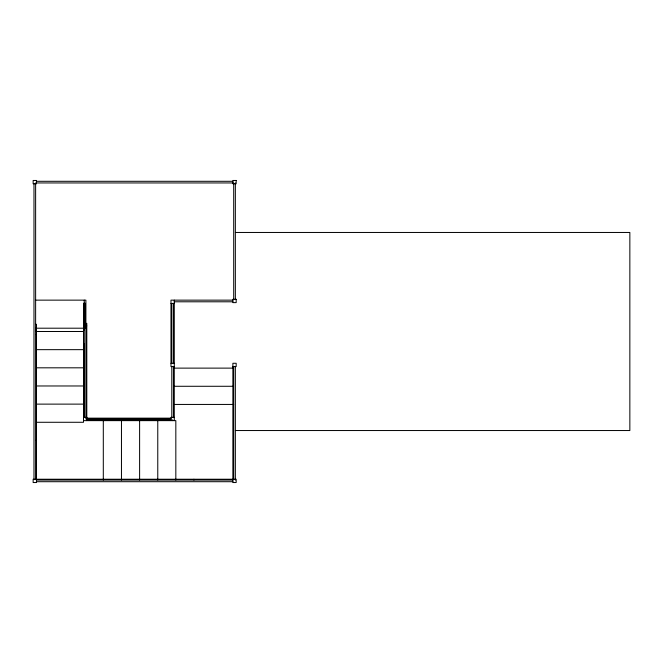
<?xml version="1.0" encoding="UTF-8"?>
<svg xmlns="http://www.w3.org/2000/svg" width="663" height="663" viewBox="0 0 663 663"><rect width="100%" height="100%" fill="white"/><g stroke="black" fill="none" stroke-linecap="round" stroke-linejoin="round"><path stroke-width="0.99" d="M84.242 417.334L84.317 343.674M86.795 419.812L86.803 418.154L170.979 418.154L86.795 419.812L170.979 419.812M36.448 181.297L232.879 181.297M36.448 182.947L232.879 182.947M235.348 232.464L629.85 232.464L629.85 430.536L235.348 430.536M35.628 300.14L85.892 300.14L85.892 418.983L170.979 418.983M232.879 300.14L170.979 300.14L170.979 366.573L174.278 366.573M174.278 301.789L232.879 301.789M170.979 303.439L174.278 303.439M85.146 323.387L86.795 323.387L86.795 420.632M35.628 324.306L36.448 324.306L36.448 482.531L33.15 482.531L33.15 479.233L236.177 479.233L236.177 482.531L232.879 482.531L232.879 363.274L236.177 363.274L236.177 366.573L232.879 366.573M86.795 325.914L85.867 325.914L85.892 328.202L35.628 328.202M35.628 329.851L36.448 329.851M83.497 329.851L84.317 329.851M35.628 331.5L83.497 331.5M35.628 334.533L36.448 334.533M36.448 349.658L83.497 349.658M170.979 363.274L174.278 363.274M36.448 367.816L83.497 367.816M174.278 368.122L232.879 368.122M36.448 385.974L83.497 385.974M174.278 386.28L232.879 386.28M36.448 404.123L83.497 404.123M174.278 404.438L233.699 404.438M83.497 417.334L86.795 417.334L86.803 418.983M174.278 417.334L170.979 417.334L170.979 420.632M83.497 420.632L175.828 420.632L175.828 480.053M36.448 422.281L83.497 422.281L83.497 303.281L85.146 303.281L85.146 328.202M35.628 440.439L36.448 440.439M36.448 480.053L232.879 480.053M36.448 481.703L232.879 481.703M235.348 182.947L235.348 299.311M235.348 366.573L235.348 480.053M233.699 182.947L233.699 299.311M233.699 366.573L233.699 479.233M193.928 479.233L193.928 480.053M174.278 300.14L174.278 420.632M173.449 303.439L173.449 363.274M173.449 366.573L173.449 417.334M172.629 419.812L172.629 420.632M171.8 303.439L171.8 363.274M171.8 366.573L171.8 417.334M157.769 420.632L157.769 480.053M139.611 420.632L139.611 480.053M121.462 420.632L121.462 480.053M103.304 420.632L103.304 480.053M84.242 300.14L84.317 417.334M35.628 182.947L35.628 479.233M33.979 183.767L33.979 479.233M36.448 180.469L33.15 180.469L33.15 183.767L36.448 183.767L36.448 180.469M236.177 180.469L232.879 180.469L232.879 183.767L236.177 183.767L236.177 180.469M236.177 299.311L232.879 299.311L232.879 302.618L236.177 302.618L236.177 299.311"/></g></svg>
